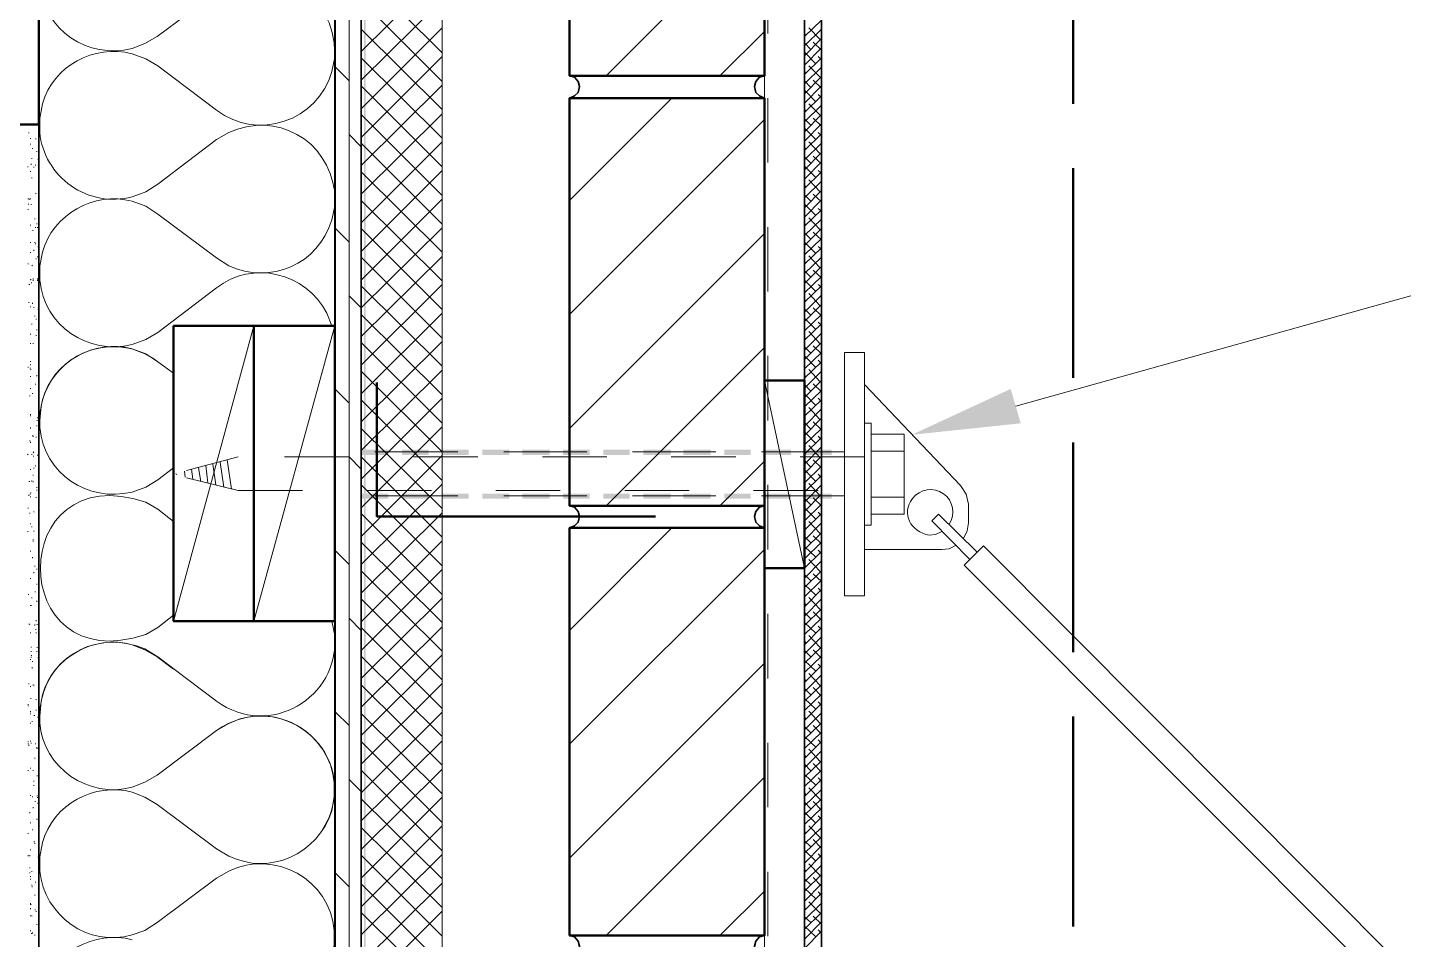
# Model space of a CAD drawing. Header units: inches. Extents: x 5 to 516, y -193 to 129.
# Drawn here: x 368.235 to 370.37, y -33.274 to -31.86 of the extents above; entities that cross this region are included whole.
import ezdxf

# ---------------------------------------------------------------- set-up
doc = ezdxf.new("R2010")
doc.units = ezdxf.units.IN
doc.header["$MEASUREMENT"] = 0
doc.linetypes.add('PDF_IMPORT', pattern=[1, 0.8, -0.2])
doc.layers.add('PDF5_Geometry', color=7, linetype='Continuous')
doc.layers.add('PDF5_Solid Fills', color=7, linetype='Continuous')

msp = doc.modelspace()

# ---------------------------------------------------------------- hatches: boundary and pattern name
at = {"layer": 'PDF5_Solid Fills', "transparency": 33554559}
for points in [[(368.7599195, -25.9690092), (368.7576973, -25.9690092), (368.7576974, -35.2812319), (368.7599195, -35.2812319)], [(368.7954753, -32.5145646), (368.7532531, -32.5145646), (368.7532531, -32.5223423), (368.7954753, -32.5223432)], [(368.8576972, -32.5145646), (368.8165861, -32.5145646), (368.8165861, -32.5223423), (368.8576972, -32.5223432)], [(368.9199192, -32.5145646), (368.8788081, -32.5145646), (368.8788081, -32.5223423), (368.9199192, -32.5223432)], [(368.9832523, -32.5145646), (368.94103, -32.5145646), (368.94103, -32.5223423), (368.9832523, -32.5223432)], [(369.0454754, -32.5145646), (369.0032531, -32.5145646), (369.0032531, -32.5223423), (369.0454754, -32.5223432)], [(369.1076973, -32.5145646), (369.0665862, -32.5145646), (369.0665862, -32.5223423), (369.1076973, -32.5223432)], [(369.1699192, -32.5145646), (369.1288081, -32.5145646), (369.1288081, -32.5223423), (369.1699192, -32.5223432)], [(369.2332523, -32.5145646), (369.1910301, -32.5145646), (369.1910301, -32.5223423), (369.2332523, -32.5223432)], [(369.2954754, -32.5145646), (369.2532532, -32.5145646), (369.2532532, -32.5223423), (369.2954754, -32.5223432)], [(369.3576973, -32.5145646), (369.3165862, -32.5145646), (369.3165862, -32.5223423), (369.3576973, -32.5223432)], [(369.4199192, -32.5145646), (369.3788081, -32.5145646), (369.3788081, -32.5223423), (369.4199192, -32.5223432)], [(369.4832523, -32.5145646), (369.4410301, -32.5145646), (369.4410301, -32.5223423), (369.4832523, -32.5223432)], [(368.7954753, -32.582343), (368.7532531, -32.582343), (368.7532531, -32.5901208), (368.7954753, -32.5901204)], [(368.8576972, -32.582343), (368.8165861, -32.582343), (368.8165861, -32.5901208), (368.8576972, -32.5901204)], [(368.9199192, -32.582343), (368.8788081, -32.582343), (368.8788081, -32.5901208), (368.9199192, -32.5901204)], [(368.9832523, -32.582343), (368.94103, -32.582343), (368.94103, -32.5901208), (368.9832523, -32.5901204)], [(369.0454754, -32.582343), (369.0032531, -32.582343), (369.0032531, -32.5901208), (369.0454754, -32.5901204)], [(369.1076973, -32.582343), (369.0665862, -32.582343), (369.0665862, -32.5901208), (369.1076973, -32.5901204)], [(369.1699192, -32.582343), (369.1288081, -32.582343), (369.1288081, -32.5901208), (369.1699192, -32.5901204)], [(369.2332523, -32.582343), (369.1910301, -32.582343), (369.1910301, -32.5901208), (369.2332523, -32.5901204)], [(369.2954754, -32.582343), (369.2532532, -32.582343), (369.2532532, -32.5901208), (369.2954754, -32.5901204)], [(369.3576973, -32.582343), (369.3165862, -32.582343), (369.3165862, -32.5901208), (369.3576973, -32.5901204)], [(369.4199192, -32.582343), (369.3788081, -32.582343), (369.3788081, -32.5901208), (369.4199192, -32.5901204)], [(369.4832523, -32.582343), (369.4410301, -32.582343), (369.4410301, -32.5901208), (369.4832523, -32.5901204)]]:
    msp.add_hatch(color=256, dxfattribs=at).paths.add_polyline_path(points)

# ---------------------------------------------------------------- linework, layer by layer
at = {"layer": 'PDF5_Geometry', "lineweight": 35}
for points in [[(368.7121414, -25.9690092), (368.7121414, -35.2812319), (368.7532525, -35.2812319), (368.7532525, -25.9690092)], [(369.0765857, -31.9690097), (369.0843635, -31.9656764), (369.0899191, -31.9601208), (369.0921413, -31.9512319), (369.0899191, -31.9434541), (369.0843635, -31.9367875), (369.0765857, -31.9345652)], [(369.3788081, -31.9345644), (369.3710304, -31.9367866), (369.3654748, -31.9434533), (369.3632526, -31.9512311), (369.3654748, -31.9601199), (369.3710304, -31.9656755), (369.3788081, -31.9690088)], [(368.2532531, -35.3856766), (368.2532531, -32.0101208), (368.212142, -32.0101208)], [(369.0765857, -32.6356764), (369.0843635, -32.6323431), (369.0899191, -32.6267875), (369.0921413, -32.6178986), (369.0899191, -32.6101209), (369.0843635, -32.6034542), (369.0765857, -32.601232)], [(369.3788081, -32.6012311), (369.3710304, -32.6034533), (369.3654748, -32.61012), (369.3632526, -32.6178978), (369.3654748, -32.6267867), (369.3710304, -32.6323422), (369.3788081, -32.6356756)], [(369.0765857, -33.3023431), (369.0843635, -33.2990098), (369.0899191, -33.2934542), (369.0921413, -33.2845654), (369.0899191, -33.2767876), (369.0843635, -33.2701209), (369.0765857, -33.2678987)], [(369.3788081, -33.2678978), (369.3710304, -33.27012), (369.3654748, -33.2767867), (369.3632526, -33.2845645), (369.3654748, -33.2934534), (369.3710304, -33.2990089), (369.3788081, -33.3023423)]]:
    msp.add_lwpolyline(points, dxfattribs=at)
at = {"layer": 'PDF5_Geometry', "lineweight": 15}
for points in [[(368.7132525, -35.2812319), (368.7132525, -25.9678976)], [(368.7343639, -35.2812319), (368.7343639, -25.9678976)], [(369.1332524, -31.9345644), (369.3788079, -31.6890088)], [(369.7688081, -32.4467873), (372.4010305, -31.7112316), (372.9010306, -31.7112316)], [(368.8788081, -31.8990091), (368.7532525, -31.7734536)], [(368.7532531, -31.896787), (368.8788087, -31.7723426)], [(368.5288081, -31.8045644), (368.4365858, -31.8734533)], [(368.8788081, -31.943454), (368.7532525, -31.8178985)], [(368.7532531, -31.9412319), (368.8788087, -31.8167875)], [(369.4410301, -31.8734535), (369.4676968, -31.8478979)], [(368.3976968, -31.8923419), (368.4176969, -31.8845642), (368.4365857, -31.873453)], [(368.8788081, -31.9867867), (368.7532525, -31.8623423)], [(368.7532531, -31.9856757), (368.8788087, -31.8601201)], [(369.3099198, -31.9345644), (369.3788087, -31.8656755)], [(369.4432522, -31.8712314), (369.44103, -31.8690091)], [(369.4410301, -31.8878985), (369.4676968, -31.8623429)], [(369.4654747, -31.8778978), (369.4476969, -31.86012)], [(368.7121414, -31.9056755), (368.7110303, -31.8834533)], [(369.4410301, -31.9034534), (369.4676968, -31.8767867)], [(369.4410301, -31.9178984), (369.4676968, -31.8912317)], [(369.4510308, -31.8934538), (369.4410308, -31.8834538)], [(369.4676968, -31.8945649), (369.4543635, -31.8823427)], [(368.5288079, -31.9878984), (368.4376968, -31.9190095), (368.4188079, -31.9078983), (368.3976968, -31.9001206)], [(368.7076968, -31.9278984), (368.7121413, -31.9056761)], [(368.8788081, -32.0312316), (368.7532525, -31.9067872)], [(368.7532531, -32.0301206), (368.8788087, -31.904565)], [(369.4410301, -31.9323423), (369.4676968, -31.9067867)], [(369.4588083, -31.9156763), (369.4410305, -31.8978985)], [(369.4676968, -31.9090099), (369.4621412, -31.9045654)], [(368.7343639, -31.942343), (368.7132527, -31.9212319)], [(369.4432522, -31.9301201), (369.44103, -31.9278979)], [(369.4410301, -31.9467872), (369.4676968, -31.9212317)], [(369.4410301, -31.9623422), (369.4676968, -31.9356755)], [(369.4654747, -31.9367876), (369.4476969, -31.9190099)], [(368.8788081, -32.0756765), (368.7532525, -31.950121)], [(368.7532531, -32.0734533), (368.8788087, -31.9490088)], [(369.4410301, -31.9767872), (369.4676968, -31.9501205)], [(369.4588083, -31.974565), (369.4410305, -31.9567872)], [(369.4510308, -31.9523426), (369.4410308, -31.9423426)], [(369.4676968, -31.9534536), (369.4543635, -31.9412314)], [(369.0765857, -32.1278978), (369.2354746, -31.9690089)], [(369.4410301, -31.991231), (369.4676968, -31.9656755)], [(369.4410301, -32.005676), (369.4676968, -31.9801204)], [(369.4654747, -31.9956753), (369.4476969, -31.9778975)], [(369.4676968, -31.9678975), (369.4621412, -31.963453)], [(368.8788081, -32.1201203), (368.7532525, -31.9945648)], [(368.7532531, -32.1178982), (368.8788087, -31.9934537)], [(369.0765857, -32.3045652), (369.378808, -32.0023429)], [(369.4432522, -31.9890089), (369.44103, -31.9867867)], [(369.4410301, -32.0212309), (369.4676968, -31.9945643)], [(369.4510308, -32.0112313), (369.4410308, -32.0012313)], [(369.4676968, -32.0123424), (369.4543635, -32.0001202)], [(368.237697, -32.0234531), (368.237697, -32.0223419)], [(368.5476968, -32.0223425), (368.5288079, -32.0334536), (368.4376968, -32.1023425)], [(369.4410301, -32.0356759), (369.4676968, -32.0090092)], [(369.4410301, -32.0501209), (369.4676968, -32.0245653)], [(369.4588083, -32.0334538), (369.4410305, -32.015676)], [(369.4676968, -32.0267874), (369.4621412, -32.0223429)], [(368.2399191, -32.0312316), (368.2399191, -32.0323428)], [(368.2399191, -32.0401202), (368.2399191, -32.0412313)], [(368.2488077, -32.0323427), (368.2476966, -32.0323427)], [(368.7532531, -32.0445644), (368.7343642, -32.0256755)], [(368.8788081, -32.1645652), (368.7532525, -32.0390097)], [(368.7532531, -32.162342), (368.8788087, -32.0367864)], [(369.4432522, -32.0478988), (369.44103, -32.0456765)], [(369.4410301, -32.0645648), (369.4676968, -32.0390092)], [(369.4654747, -32.0556762), (369.4476969, -32.0367873)], [(368.2421413, -32.0623426), (368.2421413, -32.0634537)], [(368.2432523, -32.0478988), (368.2432523, -32.0467877)], [(368.2499199, -32.0512308), (368.2499199, -32.0523419)], [(368.252142, -32.0645648), (368.252142, -32.0634536)], [(369.4410301, -32.0801208), (369.4676968, -32.0534541)], [(369.4510308, -32.0701201), (369.4410308, -32.0601201)], [(369.4676968, -32.0712312), (369.4543635, -32.0590089)], [(368.2354749, -32.0756765), (368.236586, -32.0756765)], [(368.2399191, -32.0823429), (368.2399191, -32.0834541)], [(368.2410302, -32.0723422), (368.2410302, -32.0712311)], [(368.2454745, -32.0756765), (368.2454745, -32.0767877)], [(368.2476977, -32.0734533), (368.2476977, -32.0723422)], [(368.252142, -32.0867872), (368.2532531, -32.0867872)], [(368.7132525, -32.0878983), (368.7121414, -32.0867872)], [(368.8788081, -32.2078979), (368.7532525, -32.0834535)], [(368.7532531, -32.2067869), (368.8788087, -32.0812313)], [(369.4410301, -32.0945647), (369.4676968, -32.067898)], [(369.4410301, -32.1090097), (369.4676968, -32.0834541)], [(369.4588083, -32.0923425), (369.4410305, -32.0745648)], [(369.4676968, -32.0856761), (369.4621412, -32.0812317)], [(368.2421413, -32.0934536), (368.2421413, -32.0923425)], [(368.2532531, -32.1112318), (368.2532531, -32.1101207)], [(369.4432522, -32.1067864), (369.44103, -32.1045642)], [(369.4410301, -32.1234535), (369.4676968, -32.097898)], [(369.4654747, -32.114565), (369.4476969, -32.0956761)], [(368.236586, -32.1256756), (368.236586, -32.1245645)], [(368.237697, -32.1256756), (368.2388081, -32.1256756)], [(368.2399191, -32.1245646), (368.2399191, -32.1256757)], [(368.2488077, -32.1167871), (368.2476966, -32.1167871)], [(368.5476968, -32.2290092), (368.5288079, -32.2167869), (368.4376968, -32.1490092), (368.4188079, -32.1367869), (368.3976968, -32.1290092)], [(368.7076968, -32.1578981), (368.7121413, -32.1367869), (368.7121413, -32.1145647)], [(368.8788081, -32.2523428), (368.7532525, -32.1278984)], [(368.7532531, -32.2512318), (368.8788087, -32.1256762)], [(369.4410301, -32.1390096), (369.4676968, -32.1123429)], [(369.4410301, -32.1534534), (369.4676968, -32.1267868)], [(369.4510308, -32.1290088), (369.4410308, -32.1190088)], [(369.4676968, -32.1301199), (369.4543635, -32.1178977)], [(368.237697, -32.1334542), (368.2365859, -32.1334542)], [(368.236586, -32.1423428), (368.236586, -32.1412317)], [(368.2410302, -32.1345642), (368.2410302, -32.1334531)], [(368.2532531, -32.1367874), (368.2532531, -32.1356763)], [(369.4410301, -32.1678984), (369.4676968, -32.1423429)], [(369.4588083, -32.1512313), (369.4410305, -32.1334535)], [(369.4676968, -32.1445649), (369.4621412, -32.1401205)], [(368.2399191, -32.1667873), (368.2399191, -32.1656762)], [(368.2476977, -32.1690095), (368.2476977, -32.1701206)], [(368.2499199, -32.1645652), (368.2499199, -32.1634541)], [(368.2510298, -32.1690095), (368.2510298, -32.1701206)], [(368.7343639, -32.192343), (368.7132527, -32.1712319)], [(368.8788087, -32.17012), (368.7532531, -32.2945645), (368.7343642, -32.2756756)], [(368.8788081, -32.2967866), (368.7532525, -32.171231)], [(369.4432522, -32.1656763), (369.44103, -32.1634541)], [(369.4410301, -32.1823423), (369.4676968, -32.1567867)], [(369.4410301, -32.1978983), (369.4676968, -32.1712317)], [(369.4654747, -32.1734537), (369.4476969, -32.1545649)], [(368.2399191, -32.192343), (368.2399191, -32.1934541)], [(368.2443634, -32.1745648), (368.2432523, -32.1745648)], [(368.2465855, -32.1934541), (368.2465855, -32.192343)], [(368.2476977, -32.1956762), (368.2476977, -32.1945651)], [(369.0765857, -32.4812315), (369.378808, -32.1790092)], [(369.4410301, -32.2123422), (369.4676968, -32.1867866)], [(369.4588083, -32.2101201), (369.4410305, -32.1923423)], [(369.4510308, -32.1878976), (369.4410308, -32.1778976)], [(369.4676968, -32.1890098), (369.4543635, -32.1767876)], [(368.2399191, -32.209009), (368.2399191, -32.2078979)], [(368.2454745, -32.2045647), (368.2454745, -32.2056758)], [(368.2510298, -32.2156754), (368.2510298, -32.2145643)], [(368.252142, -32.2001205), (368.252142, -32.1990093)], [(368.2588079, -32.2078981), (368.2543635, -32.2290092), (368.2543635, -32.2512314)], [(368.8788081, -32.3412315), (368.7532525, -32.2156759)], [(368.7532531, -32.3390094), (368.8788087, -32.2145649)], [(369.4410301, -32.2267872), (369.4676968, -32.2012316)], [(369.4410301, -32.241231), (369.4676968, -32.2156755)], [(369.4654747, -32.2323425), (369.4476969, -32.2134536)], [(369.4676968, -32.2034537), (369.4621412, -32.1990092)], [(368.236586, -32.2256761), (368.236586, -32.2267872)], [(368.2421413, -32.2278982), (368.2432524, -32.2290093)], [(368.2488077, -32.2178975), (368.2488077, -32.2190086)], [(369.4432522, -32.224565), (369.44103, -32.2223428)], [(369.4410301, -32.2567871), (369.4676968, -32.2301204)], [(369.4510308, -32.2467875), (369.4410308, -32.2367875)], [(369.4676968, -32.2478986), (369.4543635, -32.2356763)], [(368.2388081, -32.2578982), (368.237697, -32.2578982)], [(368.2399191, -32.2512318), (368.2399191, -32.2501206)], [(368.2399191, -32.2501207), (368.2410303, -32.2501207)], [(368.2421413, -32.255676), (368.2410302, -32.255676)], [(368.2443634, -32.2501207), (368.2443634, -32.2490096)], [(368.2443634, -32.2523428), (368.2443634, -32.2512317)], [(368.2510298, -32.2501207), (368.2510298, -32.2490096)], [(368.2510298, -32.2523428), (368.2510298, -32.2512317)], [(368.7532531, -32.3834543), (368.8788087, -32.2578987)], [(369.4410301, -32.2712309), (369.4676968, -32.2456754)], [(369.4588083, -32.2690088), (369.4410305, -32.251231)], [(369.4676968, -32.2623424), (369.4621412, -32.257898)], [(368.5288082, -32.2634533), (368.4376971, -32.3323422)], [(368.8788081, -32.3845642), (368.7532525, -32.2601197)], [(369.4410301, -32.2856759), (369.4676968, -32.2601204)], [(369.4410301, -32.3012309), (369.4676968, -32.2745642)], [(369.4654747, -32.2912313), (369.4476969, -32.2723424)], [(368.237697, -32.286787), (368.237697, -32.2856759)], [(368.2399191, -32.2934534), (368.2399191, -32.2923423)], [(368.2432523, -32.286787), (368.2432523, -32.2878981)], [(368.2454745, -32.2934534), (368.2454745, -32.2945645)], [(368.252142, -32.2967866), (368.252142, -32.2956755)], [(368.7076971, -32.3223422), (368.6999194, -32.3023422)], [(368.7532531, -32.427898), (368.8788087, -32.3023425)], [(369.4432522, -32.2834538), (369.44103, -32.2812316)], [(369.4410301, -32.3156758), (369.4676968, -32.2890092)], [(369.4510308, -32.3056762), (369.4410308, -32.2956762)], [(369.4676968, -32.3067873), (369.4543635, -32.2945651)], [(368.2421413, -32.3201201), (368.2421413, -32.319009)], [(368.2465855, -32.3078984), (368.2465855, -32.3067873)], [(368.2488077, -32.3112316), (368.2488077, -32.3123427)], [(368.5865864, -32.3223422), (368.462142, -32.78012)], [(368.7121414, -32.3223422), (368.5865858, -32.78012)], [(368.8788081, -32.4290091), (368.7532525, -32.3045646)], [(369.4410301, -32.3301208), (369.4676968, -32.3045653)], [(369.4410301, -32.3445647), (369.4676968, -32.3190091)], [(369.4588083, -32.3278987), (369.4410305, -32.3101209)], [(369.4676968, -32.3212312), (369.4621412, -32.3167867)], [(368.2399191, -32.3356762), (368.2399191, -32.334565)], [(368.2488077, -32.3378983), (368.2488077, -32.3367872)], [(368.2499199, -32.3290086), (368.2499199, -32.3278975)], [(368.3976968, -32.3512314), (368.4188079, -32.3434536), (368.4376968, -32.3323425)], [(368.7132525, -32.3378983), (368.7121414, -32.3367872)], [(369.4432522, -32.3423426), (369.44103, -32.3401203)], [(369.4410301, -32.3601207), (369.4676968, -32.3334541)], [(369.4654747, -32.35012), (369.4476969, -32.3312311)], [(368.2399191, -32.349009), (368.2399191, -32.3501201)], [(368.2443634, -32.35012), (368.2443634, -32.3490089)], [(368.4621413, -32.3956756), (368.4376968, -32.3778978), (368.4188079, -32.3656756), (368.3976968, -32.3578978)], [(368.8788081, -32.473454), (368.7532525, -32.3478984)], [(368.7532531, -32.4712319), (368.8788087, -32.3467874)], [(369.1332524, -32.6012311), (369.3788079, -32.3556755)], [(369.4410301, -32.3745646), (369.4676968, -32.3478979)], [(369.4410301, -32.3890096), (369.4676968, -32.363454)], [(369.4510308, -32.364565), (369.4410308, -32.354565)], [(369.4676968, -32.3656761), (369.4543635, -32.3534538)], [(369.5343641, -32.3634539), (369.5343641, -32.7412317), (369.503253, -32.7412317)], [(369.5032532, -32.7412317), (369.5032532, -32.3634539), (369.5343643, -32.3634539)], [(368.236586, -32.3867875), (368.236586, -32.3856763)], [(368.2399191, -32.3878985), (368.238808, -32.3878985)], [(368.2399191, -32.3767867), (368.2399191, -32.3778978)], [(368.2399191, -32.3834543), (368.2399191, -32.3823431)], [(369.4410301, -32.4034534), (369.4676968, -32.3778979)], [(369.4588083, -32.3867875), (369.4410305, -32.3690097)], [(369.4676968, -32.3812321), (369.4621412, -32.3756766)], [(368.2410302, -32.3901207), (368.2399191, -32.3901207)], [(368.2399191, -32.4012313), (368.2399191, -32.4001202)], [(368.2499199, -32.3990092), (368.2499199, -32.4001203)], [(368.8788081, -32.5178978), (368.7532525, -32.3923422)], [(368.7532531, -32.5156756), (368.8788087, -32.3912312)], [(369.3788079, -32.4067872), (369.4410301, -32.6978984), (369.4676968, -32.6723428)], [(369.4432522, -32.4012313), (369.44103, -32.3990091)], [(369.4410301, -32.4190095), (369.4676968, -32.3923428)], [(369.4410301, -32.4334534), (369.4676968, -32.4067867)], [(369.4654747, -32.4090099), (369.4476969, -32.390121)], [(368.2388081, -32.4301202), (368.2388081, -32.4312313)], [(368.2399191, -32.4190095), (368.2399191, -32.4201206)], [(368.2432523, -32.427898), (368.2432523, -32.4267869)], [(368.2476977, -32.4134542), (368.2476977, -32.4123431)], [(368.7343639, -32.442343), (368.7132527, -32.4212319)], [(369.4410301, -32.4478983), (369.4676968, -32.4223428)], [(369.4588083, -32.4456762), (369.4410305, -32.4278984)], [(369.4510308, -32.4234538), (369.4410308, -32.4134538)], [(369.4676968, -32.4245648), (369.4543635, -32.4123426)], [(369.5343641, -32.4134542), (369.6832531, -32.5701208)], [(368.2588079, -32.4367867), (368.2543635, -32.4578978), (368.2543635, -32.48012)], [(368.8788081, -32.5623427), (368.7532525, -32.4367871)], [(368.7532531, -32.5601205), (368.8788087, -32.434565)], [(369.4410301, -32.4623422), (369.4676968, -32.4367866)], [(369.4410301, -32.4778983), (369.4676968, -32.4512316)], [(369.4654747, -32.4678975), (369.4476969, -32.4490086)], [(369.4676968, -32.4401198), (369.4621412, -32.4345642)], [(368.2399191, -32.4601201), (368.2399191, -32.459009)], [(368.2399191, -32.4612311), (368.2399191, -32.4623422)], [(368.2510298, -32.4690097), (368.2499187, -32.4690097)], [(368.2510298, -32.4645655), (368.2510298, -32.4656766)], [(368.2532531, -32.4701208), (368.2532531, -32.4690097)], [(369.4432522, -32.4601201), (369.44103, -32.4578979)], [(369.4410301, -32.4923432), (369.4676968, -32.4656766)], [(369.4510308, -32.4823425), (369.4410308, -32.4723425)], [(369.4676968, -32.4834536), (369.4543635, -32.4712314)], [(368.2399191, -32.4812315), (368.2399191, -32.4801203)], [(368.2432523, -32.4923432), (368.2443635, -32.4923432)], [(368.2443634, -32.4945654), (368.2443634, -32.4934543)], [(368.2488077, -32.4956753), (368.2488077, -32.4945642)], [(368.2499199, -32.4767872), (368.2499199, -32.4778983)], [(368.8788081, -32.6056765), (368.7532525, -32.481232)], [(368.7532531, -32.6045643), (368.8788087, -32.4790087)], [(369.4410301, -32.5067871), (369.4676968, -32.4812315)], [(369.4588083, -32.504565), (369.4410305, -32.4867872)], [(369.4676968, -32.4990096), (369.4621412, -32.4934541)], [(369.5343641, -32.6312321), (369.5443642, -32.6312321), (369.5443642, -32.4734544), (369.5343641, -32.4734544)], [(369.5443637, -32.49012), (369.5954749, -32.49012)], [(369.595475, -32.614565), (369.595475, -32.4901206)], [(368.2388081, -32.5012318), (368.2388081, -32.5001207)], [(368.2399191, -32.5034539), (368.2399191, -32.5023428)], [(368.2532531, -32.5067871), (368.2532531, -32.505676)], [(369.4410301, -32.521231), (369.4676968, -32.4956754)], [(369.4410301, -32.536787), (369.4676968, -32.5101203)], [(369.4654747, -32.5267874), (369.4476969, -32.5078985)], [(368.236586, -32.521231), (368.2354748, -32.5223421)], [(368.2421413, -32.5223432), (368.2421413, -32.521232)], [(368.2443634, -32.5178978), (368.2454745, -32.5190089)], [(368.2454745, -32.5245653), (368.2443634, -32.5245653)], [(368.2510298, -32.5223432), (368.2510298, -32.5234543)], [(368.5232523, -32.536787), (368.5276967, -32.5690092)], [(368.5343641, -32.5334538), (368.5399196, -32.5723427)], [(368.5454747, -32.5301206), (368.5521414, -32.5756762)], [(368.7532531, -32.5445645), (368.7343642, -32.5256756)], [(368.8788081, -32.6501203), (368.7532525, -32.5256758)], [(368.7532531, -32.6490092), (368.8788087, -32.5234536)], [(369.3099198, -32.6012311), (369.3788087, -32.5323422)], [(369.4432522, -32.5190088), (369.44103, -32.5167866)], [(369.4410301, -32.5512309), (369.4676968, -32.5245642)], [(369.4510308, -32.5412313), (369.4410308, -32.5312313)], [(369.4676968, -32.5423423), (369.4543635, -32.5301201)], [(369.5443637, -32.5167867), (369.5954749, -32.5167867)], [(368.2399191, -32.5456755), (368.2399191, -32.5445644)], [(368.2443634, -32.5534541), (368.2443634, -32.5545652)], [(368.2454745, -32.5423423), (368.2454745, -32.5434535)], [(368.2476977, -32.5401202), (368.2476977, -32.5390091)], [(368.4621414, -32.5423423), (368.4376969, -32.5612312)], [(368.4788085, -32.5478988), (368.4799196, -32.5567877)], [(368.4899192, -32.5445645), (368.4921414, -32.56012)], [(368.5010298, -32.5423423), (368.5043632, -32.5634535)], [(368.5121416, -32.5390091), (368.515475, -32.5656758)], [(369.4410301, -32.5656759), (369.4676968, -32.5401203)], [(369.4410301, -32.5801209), (369.4676968, -32.5545653)], [(369.4588083, -32.5634537), (369.4410305, -32.545676)], [(369.4676968, -32.5578984), (369.4621412, -32.5523428)], [(368.237697, -32.5634537), (368.2388081, -32.5634537)], [(368.2421413, -32.5623427), (368.2421413, -32.5634538)], [(368.2443634, -32.5645648), (368.2443634, -32.5634537)], [(368.2499199, -32.5734533), (368.2499199, -32.5723422)], [(368.2499199, -32.5767865), (368.2499199, -32.5778976)], [(368.3976968, -32.58012), (368.4188079, -32.5723423), (368.4376968, -32.5612311)], [(368.8788081, -32.6945652), (368.7532525, -32.5690096)], [(368.7532531, -32.692343), (368.8788087, -32.5678986)], [(369.4432522, -32.5778987), (369.44103, -32.5756765)], [(369.4410301, -32.5956758), (369.4676968, -32.5690091)], [(369.4654747, -32.5856762), (369.4476969, -32.5667873)], [(369.6876969, -32.6523424), (369.6932525, -32.6401202), (369.6954747, -32.627898), (369.6954747, -32.5990091), (369.6921414, -32.5834535), (369.6832525, -32.5701202)], [(368.237697, -32.5845651), (368.237697, -32.5856762)], [(368.2399191, -32.583454), (368.238808, -32.583454)], [(368.2410302, -32.5812319), (368.2399191, -32.5812319)], [(368.2399191, -32.5878983), (368.2399191, -32.5867872)], [(368.2488077, -32.5878983), (368.2488077, -32.5890094)], [(368.2532531, -32.5845651), (368.2532531, -32.583454)], [(368.4621413, -32.6256753), (368.4376968, -32.6067864), (368.4188079, -32.5956753)], [(368.7121414, -32.5867872), (368.7121414, -32.5801206)], [(368.7132525, -32.5878983), (368.7121414, -32.5867872)], [(369.4410301, -32.6101208), (369.4676968, -32.5834541)], [(369.4410301, -32.6245646), (369.4676968, -32.5990091)], [(369.4510308, -32.60012), (369.4410308, -32.59012)], [(369.4676968, -32.6012311), (369.4543635, -32.5890089)], [(369.5443637, -32.5878983), (369.5954749, -32.5878983)], [(368.236586, -32.6056765), (368.236586, -32.6045654)], [(368.2388081, -32.6123429), (368.2388081, -32.613454)], [(368.2454745, -32.6101208), (368.2454745, -32.6112319)], [(368.8788081, -32.7390089), (368.7532525, -32.6134534)], [(368.7532531, -32.7367868), (368.8788087, -32.6123424)], [(369.4410301, -32.6390096), (369.4676968, -32.6134541)], [(369.4588083, -32.6223425), (369.4410305, -32.6045647)], [(369.4676968, -32.6167872), (369.4621412, -32.6112316)], [(369.5443637, -32.614565), (369.5954749, -32.614565)], [(369.7088083, -32.6734538), (369.6488083, -32.6145649), (369.6388083, -32.6245649), (369.6976972, -32.6845649)], [(368.236586, -32.6412317), (368.2354748, -32.6412317)], [(368.2399191, -32.63012), (368.2399191, -32.6290088)], [(368.2421413, -32.6334543), (368.2421413, -32.6345654)], [(368.2454745, -32.6401207), (368.2454745, -32.6412318)], [(368.2532531, -32.6423428), (368.2532531, -32.6412317)], [(369.0765857, -32.7945645), (369.2354746, -32.6356756)], [(369.4432522, -32.6367875), (369.44103, -32.6345653)], [(369.4410301, -32.6545645), (369.4676968, -32.6278979)], [(369.4410301, -32.6690095), (369.4676968, -32.643454)], [(369.4654747, -32.6445649), (369.4476969, -32.625676)], [(369.6343633, -32.6467866), (369.6443633, -32.6456755), (369.6543633, -32.6412311)], [(368.2443634, -32.6545645), (368.2443634, -32.6534534)], [(368.2443634, -32.6567867), (368.2443634, -32.6556756)], [(368.8788081, -32.7823428), (368.7532525, -32.6578983)], [(368.7532531, -32.7812317), (368.8788087, -32.6556761)], [(369.4410301, -32.6834534), (369.4676968, -32.6578978)], [(369.4588083, -32.6812312), (369.4410305, -32.6645646)], [(369.4510308, -32.6590099), (369.4410308, -32.6490099)], [(369.4676968, -32.6601199), (369.4543635, -32.6478976)], [(369.5343641, -32.6690095), (369.6543642, -32.6690095), (369.6654753, -32.6678984), (369.6765864, -32.6623429)], [(369.688808, -32.6934541), (369.718808, -32.6634541)], [(370.3688086, -33.3156759), (369.7188086, -32.6634536)], [(368.2399191, -32.6723427), (368.2399191, -32.6712316)], [(368.2432523, -32.6823423), (368.2432523, -32.6812312)], [(368.2532531, -32.6823423), (368.2532531, -32.6812312)], [(368.7343639, -32.692343), (368.7132527, -32.6712319)], [(369.0765857, -32.9712319), (369.378808, -32.6690097)], [(369.4410301, -32.7134533), (369.4676968, -32.6867866)], [(369.4654747, -32.7034537), (369.4476969, -32.6845648)], [(369.4676968, -32.6756759), (369.4621412, -32.6701204)], [(368.2454745, -32.7056758), (368.2454745, -32.7045647)], [(368.2465855, -32.6956762), (368.2465855, -32.6945651)], [(368.2499199, -32.7001205), (368.2499199, -32.6990094)], [(368.8788081, -32.8267865), (368.7532525, -32.7023421)], [(368.7532531, -32.8256766), (368.8788087, -32.700121)], [(369.4432522, -32.6956762), (369.44103, -32.693454)], [(369.4410301, -32.7278983), (369.4676968, -32.7023427)], [(369.4510308, -32.7178976), (369.4410308, -32.7078976)], [(369.4676968, -32.7190098), (369.4543635, -32.7067875)], [(370.3388087, -33.3445648), (369.6888087, -32.6934536)], [(368.2399191, -32.7134533), (368.2399191, -32.7145644)], [(368.2499199, -32.723454), (368.2499199, -32.7223429)], [(369.4410301, -32.7423433), (369.4676968, -32.7167877)], [(369.4588083, -32.74012), (369.4410305, -32.7234533)], [(369.4676968, -32.7345647), (369.4621412, -32.7290091)], [(368.237697, -32.7390089), (368.2365859, -32.7390089)], [(368.2421413, -32.7434532), (368.2421413, -32.7445643)], [(368.2465855, -32.7345647), (368.2476967, -32.7345647)], [(368.2499199, -32.7501207), (368.2499199, -32.7490096)], [(368.8788081, -32.8712314), (368.7532525, -32.7456759)], [(368.7532531, -32.8690093), (368.8788087, -32.7445649)], [(369.4410301, -32.7578982), (369.4676968, -32.7312315)], [(369.4410301, -32.7723432), (369.4676968, -32.7456765)], [(369.4654747, -32.7623425), (369.4476969, -32.7434536)], [(368.2399191, -32.7556761), (368.2399191, -32.7567872)], [(368.2410302, -32.7567871), (368.2410302, -32.755676)], [(368.4621414, -32.771231), (368.4376969, -32.7901199)], [(369.4432522, -32.754565), (369.44103, -32.7523428)], [(369.4410301, -32.786787), (369.4676968, -32.7612315)], [(369.4510308, -32.7767874), (369.4410308, -32.7667874)], [(369.4676968, -32.7790096), (369.4543635, -32.7656762)], [(368.237697, -32.7845649), (368.2388081, -32.785676)], [(368.2465855, -32.786787), (368.2465855, -32.7856759)], [(368.2488077, -32.7934534), (368.2476966, -32.7934534)], [(368.2488077, -32.7790096), (368.2488077, -32.7801207)], [(368.2510298, -32.785676), (368.2499187, -32.785676)], [(368.4188079, -32.8012309), (368.4376968, -32.7901198)], [(368.7121413, -32.8023429), (368.7076968, -32.7801206)], [(368.7532531, -32.7945645), (368.7343642, -32.7756756)], [(368.8788081, -32.9156763), (368.7532525, -32.7901208)], [(368.7532531, -32.9134542), (368.8788087, -32.7890098)], [(369.4410301, -32.8012309), (369.4676968, -32.7756753)], [(369.4410301, -32.8167869), (369.4676968, -32.7901203)], [(369.4588083, -32.7990088), (369.4410305, -32.7823421)], [(369.4676968, -32.7934534), (369.4621412, -32.7878979)], [(368.2399191, -32.7978988), (368.2399191, -32.7990099)], [(368.2488077, -32.7978988), (368.2488077, -32.7990099)], [(368.7121414, -32.8167869), (368.7121414, -32.8090092)], [(369.4432522, -32.8134538), (369.44103, -32.8112315)], [(369.4410301, -32.8312319), (369.4676968, -32.8045653)], [(369.4654747, -32.8212312), (369.4476969, -32.8023423)], [(368.2410302, -32.8201201), (368.2410302, -32.8212313)], [(368.2410302, -32.8278987), (368.2410302, -32.8267876)], [(368.2421413, -32.8334541), (368.2410302, -32.8334541)], [(368.2410302, -32.8367873), (368.2410302, -32.8356762)], [(368.2499199, -32.8212312), (368.251031, -32.8212312)], [(368.2499199, -32.8278987), (368.2499199, -32.8267876)], [(368.5288079, -32.9045651), (368.4376968, -32.8356762), (368.4176968, -32.823454)], [(368.8788081, -32.959009), (368.7532525, -32.8345646)], [(368.7532531, -32.957898), (368.8788087, -32.8323424)], [(369.4410301, -32.8456758), (369.4676968, -32.8201202)], [(369.4410301, -32.8601208), (369.4676968, -32.8345652)], [(369.4510308, -32.8356762), (369.4410308, -32.8256762)], [(369.4676968, -32.8378983), (369.4543635, -32.824565)], [(368.2399191, -32.8401205), (368.2399191, -32.8390094)], [(368.2432523, -32.8523422), (368.2421412, -32.8534533)], [(368.2432523, -32.8434537), (368.2432523, -32.8423426)], [(368.252142, -32.8378983), (368.252142, -32.8367872)], [(368.7132525, -32.8378983), (368.7121414, -32.8367872)], [(369.0765857, -33.1478982), (369.378808, -32.8456759)], [(369.4410301, -32.8756757), (369.4676968, -32.849009)], [(369.4588083, -32.8578987), (369.4410305, -32.841232)], [(369.4676968, -32.8523422), (369.4621412, -32.8467866)], [(368.237697, -32.8767868), (368.237697, -32.8778979)], [(368.7532531, -33.0023429), (368.8788087, -32.8767873)], [(369.4432522, -32.8723425), (369.44103, -32.8701203)], [(369.4410301, -32.8901207), (369.4676968, -32.863454)], [(369.4654747, -32.88012), (369.4476969, -32.8612311)], [(368.2399191, -32.8823421), (368.2399191, -32.881231)], [(368.2399191, -32.9001203), (368.2410303, -32.9001203)], [(368.2443634, -32.8790089), (368.2443634, -32.88012)], [(368.2454745, -32.88012), (368.2454745, -32.8790089)], [(368.8788081, -33.0034539), (368.7532525, -32.8790095)], [(369.4410301, -32.9045646), (369.4676968, -32.879009)], [(369.4410301, -32.9190095), (369.4676968, -32.893454)], [(369.4588083, -32.9167874), (369.4410305, -32.9001207)], [(369.4510308, -32.894565), (369.4410308, -32.884565)], [(369.4676968, -32.8967871), (369.4543635, -32.8834538)], [(368.236586, -32.9101199), (368.236586, -32.9090088)], [(368.236586, -32.912342), (368.236586, -32.9112309)], [(368.2399191, -32.9212317), (368.2399191, -32.9201206)], [(368.2488077, -32.9023424), (368.2488077, -32.9012313)], [(368.2488077, -32.9190095), (368.2488077, -32.9178984)], [(368.2565857, -32.9045651), (368.2543635, -32.9278984)], [(368.7343639, -32.9423431), (368.7132527, -32.9212319)], [(368.7532531, -33.0467867), (368.8788087, -32.9212311)], [(369.4410301, -32.9345645), (369.4676968, -32.9078978)], [(369.4654747, -32.9390099), (369.4476969, -32.920121)], [(369.4676968, -32.9112321), (369.4621412, -32.9056765)], [(368.2399191, -32.9245649), (368.2399191, -32.9234538)], [(368.2399191, -32.9378977), (368.2399191, -32.9390088)], [(368.2432523, -32.9356755), (368.2421412, -32.9356755)], [(368.2465855, -32.926787), (368.2454744, -32.926787)], [(368.2510298, -32.9290091), (368.2521409, -32.9290091)], [(368.5476969, -32.9390093), (368.528808, -32.9501204), (368.4365857, -33.0190093)], [(368.8788081, -33.0478988), (368.7532525, -32.9234544)], [(369.4432522, -32.9312313), (369.44103, -32.929009)], [(369.4410301, -32.9490095), (369.4676968, -32.9223428)], [(369.4410301, -32.9634533), (369.4676968, -32.9378978)], [(369.4676968, -32.9556758), (369.4543635, -32.9423425)], [(368.2532531, -32.9612312), (368.2532531, -32.9601201)], [(368.5288089, -32.950121), (368.4365866, -33.0190099)], [(369.4410301, -32.9778983), (369.4676968, -32.9523427)], [(369.4588083, -32.9756762), (369.4410305, -32.9590095)], [(369.4510308, -32.9534537), (369.4410308, -32.9434537)], [(368.236586, -32.9678976), (368.236586, -32.9667865)], [(368.236586, -32.9712319), (368.236586, -32.9701208)], [(368.237697, -32.973454), (368.237697, -32.9723429)], [(368.2399191, -32.9667876), (368.2399191, -32.9656765)], [(368.2410302, -32.9690098), (368.2410302, -32.9701209)], [(368.2476977, -32.9712319), (368.2476977, -32.9701208)], [(368.251031, -32.9778983), (368.2499199, -32.9767872), (368.2488088, -32.9767872)], [(368.8788081, -33.0923426), (368.7532525, -32.9667871)], [(368.7532531, -33.0901205), (368.8788087, -32.965676)], [(369.4410301, -32.9934532), (369.4676968, -32.9667866)], [(369.4410301, -33.0078982), (369.4676968, -32.9812315)], [(369.4654747, -32.9978986), (369.4476969, -32.9790097)], [(369.4676968, -32.9701208), (369.4621412, -32.9645653)], [(368.2465855, -32.9934532), (368.2465855, -32.9923421)], [(368.2532531, -32.9945654), (368.2532531, -32.9934543)], [(369.4432522, -32.99012), (369.44103, -32.9878978)], [(369.4410301, -33.0223432), (369.4676968, -32.9967876)], [(369.4510308, -33.0123425), (369.4410308, -33.0023425)], [(369.4676968, -33.0145646), (369.4543635, -33.0012313)], [(368.236586, -33.0123425), (368.236586, -33.0112314)], [(368.2399191, -33.0090093), (368.2399191, -33.0078982)], [(368.2443634, -33.0123425), (368.2443634, -33.0112314)], [(368.2454745, -33.0290096), (368.2454745, -33.0278985)], [(368.2510298, -33.0201211), (368.2499187, -33.0201211)], [(368.7532531, -33.0445645), (368.7343642, -33.0256756)], [(368.8788081, -33.1367875), (368.7532525, -33.011232)], [(368.7532531, -33.1345643), (368.8788087, -33.0101198)], [(369.1332524, -33.2678978), (369.3788079, -33.0223422)], [(369.4410301, -33.0367871), (369.4676968, -33.0112315)], [(369.4410301, -33.0523431), (369.4676968, -33.0256764)], [(369.4588083, -33.0345649), (369.4410305, -33.0178983)], [(369.4676968, -33.0290096), (369.4621412, -33.023454)], [(368.2454745, -33.035676), (368.2454745, -33.0345649)], [(368.2532531, -33.0312317), (368.252142, -33.0312317)], [(368.5476969, -33.1445648), (368.528808, -33.1334537), (368.4365857, -33.0645648), (368.4176969, -33.0534537), (368.3976968, -33.0456759)], [(368.7076969, -33.0745648), (368.7110302, -33.0523426), (368.7110302, -33.0312315)], [(369.4432522, -33.0490088), (369.44103, -33.0467866)], [(369.4410301, -33.066787), (369.4676968, -33.0412314)], [(369.4654747, -33.0567874), (369.4476969, -33.0390096)], [(368.2399191, -33.050121), (368.2399191, -33.0512321)], [(368.2432523, -33.0534542), (368.2432523, -33.0523431)], [(368.2443634, -33.0701202), (368.2443634, -33.0690091)], [(368.2465855, -33.0601206), (368.2476967, -33.0601206)], [(368.2510298, -33.0512309), (368.2499187, -33.0512309)], [(368.2510298, -33.0534542), (368.2510298, -33.0545653)], [(368.252142, -33.0623427), (368.2510309, -33.0623427)], [(368.8788081, -33.1801202), (368.7532525, -33.0556758)], [(368.7532531, -33.1790092), (368.8788087, -33.0534536)], [(369.4410301, -33.081232), (369.4676968, -33.0556764)], [(369.4410301, -33.0956758), (369.4676968, -33.0701203)], [(369.4510308, -33.0712312), (369.4410308, -33.0612312)], [(369.4676968, -33.0734534), (369.4543635, -33.06012)], [(368.2388081, -33.0767866), (368.2388081, -33.0778977)], [(368.2399191, -33.0923426), (368.2399191, -33.0934537)], [(368.2499199, -33.0878984), (368.2499199, -33.0867872)], [(368.252142, -33.0867873), (368.252142, -33.0878984)], [(368.6921422, -33.1056765), (368.7032533, -33.0856765)], [(368.7132525, -33.0878984), (368.7121414, -33.0867872)], [(369.4410301, -33.1112319), (369.4676968, -33.0845652)], [(369.4588083, -33.0934537), (369.4410305, -33.076787)], [(369.4676968, -33.0878984), (369.4621412, -33.0823428)], [(368.236586, -33.1101208), (368.236586, -33.1090097)], [(368.2432523, -33.1045643), (368.2432523, -33.1034532)], [(368.8788081, -33.2245651), (368.7532525, -33.1001207)], [(368.7532531, -33.2234541), (368.8788087, -33.0978985)], [(369.4432522, -33.1090097), (369.44103, -33.1056764)], [(369.4410301, -33.1256757), (369.4676968, -33.1001202)], [(369.4654747, -33.1156761), (369.4476969, -33.0978984)], [(368.2399191, -33.1345643), (368.2399191, -33.1356754)], [(368.2465855, -33.1223425), (368.2454744, -33.1223425)], [(368.2465855, -33.1256757), (368.2465855, -33.1245646)], [(368.2588079, -33.1234537), (368.2543635, -33.145676), (368.2543635, -33.1678982)], [(369.4410301, -33.1401207), (369.4676968, -33.1145652)], [(369.4410301, -33.1556756), (369.4676968, -33.129009)], [(369.4510308, -33.13012), (369.4410308, -33.1212311)], [(369.4676968, -33.1323421), (369.4543635, -33.1190088)], [(368.236586, -33.1434539), (368.236586, -33.144565)], [(368.2388081, -33.144565), (368.2388081, -33.1434539)], [(368.252142, -33.1467871), (368.252142, -33.145676)], [(368.8788081, -33.2690089), (368.7532525, -33.1434533)], [(368.7532531, -33.2667868), (368.8788087, -33.1423423)], [(369.4410301, -33.1701206), (369.4676968, -33.143454)], [(369.4588083, -33.1523424), (369.4410305, -33.1356758)], [(369.4676968, -33.1467871), (369.4621412, -33.1412316)], [(368.2388081, -33.162342), (368.2388081, -33.1634531)], [(368.2388081, -33.1712317), (368.2388081, -33.1701206)], [(368.2399191, -33.176787), (368.2399191, -33.1756759)], [(368.2421413, -33.1690096), (368.2421413, -33.1678984)], [(368.5476969, -33.1678979), (368.528808, -33.179009), (368.4365857, -33.2478979)], [(368.7343639, -33.1923431), (368.7132527, -33.171232)], [(369.4432522, -33.1678985), (369.44103, -33.1645652)], [(369.4410301, -33.1845645), (369.4676968, -33.1590089)], [(369.4410301, -33.1990095), (369.4676968, -33.1734539)], [(369.4654747, -33.1745649), (369.4476969, -33.1567871)], [(369.4676968, -33.191232), (369.4543635, -33.1778987)], [(368.2399191, -33.1812313), (368.2399191, -33.1801202)], [(368.2421413, -33.1901198), (368.2421413, -33.1890087)], [(368.2421413, -33.1923431), (368.2432524, -33.1923431)], [(368.2476977, -33.1856756), (368.2476977, -33.1845644)], [(368.2532531, -33.1834534), (368.252142, -33.1834534)], [(368.8788081, -33.3134538), (368.7532525, -33.1878982)], [(368.7532531, -33.3112317), (368.8788087, -33.1867872)], [(369.3099198, -33.2678978), (369.3788087, -33.1990089)], [(369.4410301, -33.2145655), (369.4676968, -33.1878989)], [(369.4588083, -33.2112312), (369.4410305, -33.1945645)], [(369.4510308, -33.1890099), (369.4410308, -33.180121)], [(368.2399191, -33.2190098), (368.2399191, -33.2178987)], [(368.2410302, -33.2190098), (368.2399191, -33.2201209)], [(368.2465855, -33.2056759), (368.2465855, -33.2045648)], [(368.2532531, -33.2201209), (368.2532531, -33.2190097)], [(369.4410301, -33.2290094), (369.4676968, -33.2023427)], [(369.4410301, -33.2434532), (369.4676968, -33.2178977)], [(369.4654747, -33.2334536), (369.4476969, -33.2156759)], [(369.4676968, -33.2056759), (369.4621412, -33.2001203)], [(368.2399191, -33.2267873), (368.2399191, -33.2256761)], [(368.2399191, -33.2378979), (368.2399191, -33.2367868)], [(368.2421413, -33.2367868), (368.2421413, -33.237898)], [(368.2465855, -33.2278983), (368.2476967, -33.2278983)], [(368.2488077, -33.2312315), (368.2488077, -33.2301204)], [(368.8788081, -33.3567865), (368.7532525, -33.232342)], [(368.7532531, -33.3556766), (368.8788087, -33.230121)], [(369.4432522, -33.2267873), (369.44103, -33.2234539)], [(369.4410301, -33.2578982), (369.4676968, -33.2323427)], [(369.4510308, -33.2478986), (369.4410308, -33.2390097)], [(369.4676968, -33.2501208), (369.4543635, -33.2378985)], [(368.2399191, -33.2612314), (368.2399191, -33.2601203)], [(368.2499199, -33.2501208), (368.2499199, -33.2512319)], [(368.3976968, -33.2667871), (368.4176969, -33.2601204), (368.4365857, -33.2478982)], [(368.7076969, -33.3034535), (368.7110302, -33.2823424), (368.7110302, -33.2601201)], [(369.4410301, -33.2734532), (369.4676968, -33.2467865)], [(369.4410301, -33.2878981), (369.4676968, -33.2612315)], [(369.4588083, -33.2701211), (369.4410305, -33.2534544)], [(369.4676968, -33.2645646), (369.4621412, -33.2590091)], [(368.2410302, -33.2645646), (368.2421413, -33.2645646)], [(368.2432523, -33.2645646), (368.2432523, -33.2634535)], [(368.2465855, -33.2678978), (368.2465855, -33.2667867)]]:
    msp.add_lwpolyline(points, dxfattribs=at)
at = {"layer": 'PDF5_Geometry', "linetype": 'PDF_IMPORT', "lineweight": 15, "ltscale": 0.042222}
msp.add_lwpolyline([(369.3843635, -25.9690092), (369.3843635, -34.3023422)], dxfattribs=at)
at = {"layer": 'PDF5_Geometry', "lineweight": 35}
msp.add_lwpolyline([(369.4410301, -34.3023421), (369.4410301, -26.1045638), (369.4676968, -26.1045638), (369.4676968, -34.3023421)], close=True, dxfattribs=at)
at = {"layer": 'PDF5_Geometry', "lineweight": 9}
msp.add_lwpolyline([(369.4410301, -34.635676), (369.4410301, -30.6778979), (369.3788079, -30.6778979), (369.3788079, -34.635676)], close=True, dxfattribs=at)
at = {"layer": 'PDF5_Geometry', "lineweight": 15}
for points in [[(368.8788081, -35.2812319), (368.8788081, -30.6978982), (368.7532525, -30.6978982), (368.7532525, -35.2812319)], [(368.2465855, -32.1556755), (368.2465855, -32.1567866)], [(368.4665857, -32.5534531), (368.4654746, -32.5512309)], [(368.7532531, -32.5845651), (368.7532531, -32.5856762)], [(368.4621413, -32.8545651), (368.4365857, -32.8356762), (368.4176969, -32.8245651), (368.3976968, -32.8167873), (368.4176969, -32.8245651), (368.4365857, -32.8356762)], [(368.2543635, -32.9378984), (368.2543635, -32.9167873), (368.2588079, -32.8945651), (368.2543635, -32.9167873)], [(368.4365857, -33.0190095), (368.4176969, -33.0301207), (368.3976968, -33.0378984), (368.4176969, -33.0301207)]]:
    msp.add_lwpolyline(points, close=True, dxfattribs=at)
at = {"layer": 'PDF5_Geometry', "lineweight": 50}
for points in [[(368.1076966, -32.0101208), (368.1076966, -31.2190096), (368.2532522, -31.2190096), (368.2532522, -32.0101208)], [(369.0765857, -31.9345652), (369.0765857, -31.302343), (369.378808, -31.302343), (369.378808, -31.9345652)], [(369.0765857, -32.6012319), (369.0765857, -31.9690097), (369.378808, -31.9690097), (369.378808, -32.6012319)], [(368.4621414, -32.3223422), (368.4621414, -32.78012), (368.5865858, -32.78012), (368.5865858, -32.3223422)], [(368.5865864, -32.3223422), (368.5865864, -32.78012), (368.712142, -32.78012), (368.712142, -32.3223422)], [(369.3788081, -32.6978978), (369.3788081, -32.4067866), (369.4410304, -32.4067866), (369.4410304, -32.6978978)], [(369.0765857, -33.2678987), (369.0765857, -32.6356764), (369.378808, -32.6356764), (369.378808, -33.2678987)]]:
    msp.add_lwpolyline(points, close=True, dxfattribs=at)
at = {"layer": 'PDF5_Geometry', "linetype": 'PDF_IMPORT', "lineweight": 50, "ltscale": 0.406667}
msp.add_lwpolyline([(372.825475, -33.894565), (372.825475, -35.7178987), (367.8454753, -35.7178978), (367.8454749, -31.6523421), (369.857697, -31.6523423), (369.8576968, -33.8945643), (372.8254755, -33.894565)], dxfattribs=at)
at = {"layer": 'PDF5_Geometry', "lineweight": 15}
for points in [[(368.2588079, -31.9778984), (368.2543635, -32.0001206), (368.2543635, -32.0223428, 0.458000193), (368.3976968, -32.1223428), (368.4188079, -32.114565), (368.4376968, -32.1023428)], [(368.4621414, -32.395676), (368.4376969, -32.3778982, 0.555933183), (368.2565858, -32.4467871), (368.2543636, -32.4690093)]]:
    msp.add_lwpolyline(points, format="xyb", dxfattribs=at)
at = {"layer": 'PDF5_Geometry', "lineweight": 50}
msp.add_lwpolyline([(369.2099193, -32.6178982), (368.7776971, -32.6178982), (368.7776971, -32.4101204)], dxfattribs=at)
at = {"layer": 'PDF5_Geometry', "linetype": 'PDF_IMPORT', "lineweight": 15, "ltscale": 0.083333}
for points in [[(369.5343641, -32.5256764), (368.5621418, -32.5256764), (368.4821418, -32.5467875)], [(368.4821417, -32.5578984), (368.5621417, -32.5778984), (369.5343641, -32.5778987)]]:
    msp.add_lwpolyline(points, dxfattribs=at)
at = {"layer": 'PDF5_Geometry', "linetype": 'PDF_IMPORT', "lineweight": 15, "ltscale": 0.042222}
for points in [[(368.7743639, -32.5178978), (369.5032532, -32.5178978)], [(368.7743639, -32.5856762), (369.5032532, -32.5856762)]]:
    msp.add_lwpolyline(points, close=True, dxfattribs=at)
at = {"layer": 'PDF5_Geometry', "lineweight": 0}
msp.add_lwpolyline([(369.5032532, -32.5901208), (369.5032532, -32.582343)], close=True, dxfattribs=at)
at = {"layer": 'PDF5_Geometry', "lineweight": 15}
msp.add_arc((369.6365856, -32.610907), 0.0346945, 326.3735473, 143.1912668, dxfattribs=at)
for points in [[(368.7110303, -31.8834533), (368.7014562, -31.7945274), (368.6003081, -31.7514533), (368.5288081, -31.8045644)], [(368.2543635, -31.7923419), (368.2615117, -31.864379), (368.3284746, -31.9087123), (368.3976968, -31.8923419)], [(368.3976968, -31.9001206), (368.3383079, -31.8856761), (368.2757523, -31.9179909), (368.2588079, -31.9778984)], [(368.5288079, -31.9878984), (368.5921968, -32.0364169), (368.6861598, -32.0049909), (368.7076968, -31.9278984)], [(368.7121413, -32.1145647), (368.7018265, -32.0329166), (368.620882, -31.9890462), (368.5476968, -32.0223425)], [(368.3976968, -32.1290092), (368.3393079, -32.113398), (368.2744005, -32.1491573), (368.2588079, -32.2078981)], [(368.5476968, -32.2290092), (368.6120857, -32.258861), (368.6871413, -32.2271018), (368.7076968, -32.1578981)], [(368.6999194, -32.3023422), (368.6676416, -32.2394533), (368.5839194, -32.2196385), (368.5288082, -32.2634533)], [(368.2543635, -32.2512314), (368.2621598, -32.322787), (368.3281598, -32.3678055), (368.3976968, -32.3512314)], [(368.3976968, -32.3578978), (368.3392338, -32.3423793), (368.2744561, -32.3779719), (368.2588079, -32.4367867)], [(368.2543635, -32.48012), (368.2616227, -32.5523423), (368.3282894, -32.5962682), (368.3976968, -32.58012)], [(368.4188079, -32.5956753), (368.2011783, -32.5223975), (368.2006598, -32.8735087), (368.4188079, -32.8012309)], [(369.6088078, -32.5901199), (369.5903078, -32.6133422), (369.6062522, -32.642157), (369.6343633, -32.6467866)], [(368.4176968, -32.823454), (368.3491412, -32.7936762), (368.2717153, -32.8295651), (368.2565857, -32.9045651)], [(368.3976968, -32.8167873), (368.3396598, -32.8004169), (368.2747154, -32.8362132), (368.2588079, -32.8945651)], [(368.3976968, -32.8167873), (368.3396598, -32.8004169), (368.2747154, -32.8362132), (368.2588079, -32.8945651)], [(368.5288079, -32.9045651), (368.610419, -32.9639355), (368.7197339, -32.8991392), (368.7121413, -32.8023429)], [(368.7032533, -33.0856765), (368.7463459, -32.9762506), (368.6232718, -32.8822136), (368.5288089, -32.950121)], [(368.7110302, -33.0312315), (368.7058265, -32.9526945), (368.617845, -32.9035833), (368.5476969, -32.9390093)], [(368.2543635, -32.9378984), (368.2600672, -33.0078058), (368.3302709, -33.0563984), (368.3976968, -33.0378984)], [(368.2543635, -32.9378984), (368.2600672, -33.0078058), (368.3302709, -33.0563984), (368.3976968, -33.0378984)], [(368.3976968, -33.0456759), (368.3396598, -33.0293056), (368.2747154, -33.0651019), (368.2588079, -33.1234537)], [(368.5476969, -33.1445648), (368.6114561, -33.1755834), (368.6857339, -33.1420834), (368.7076969, -33.0745648)], [(368.7110302, -33.2601201), (368.7056413, -33.1807127), (368.617845, -33.1336201), (368.5476969, -33.1678979)], [(368.2543635, -33.1678982), (368.2616968, -33.2371204), (368.3298265, -33.2870093), (368.3976968, -33.2667871)], [(368.3976968, -33.2745646), (368.339882, -33.2588238), (368.2735302, -33.2945275), (368.2588079, -33.3534535)]]:
    msp.add_open_spline(points, degree=3, dxfattribs=at)
at = {"layer": 'PDF5_Solid Fills', "lineweight": 50, "transparency": 33554559}
msp.add_solid([(369.7765856, -32.473454), (369.6076967, -32.4912318), (369.76103, -32.4201207)], dxfattribs=at)

doc.saveas('drawing.dxf')
